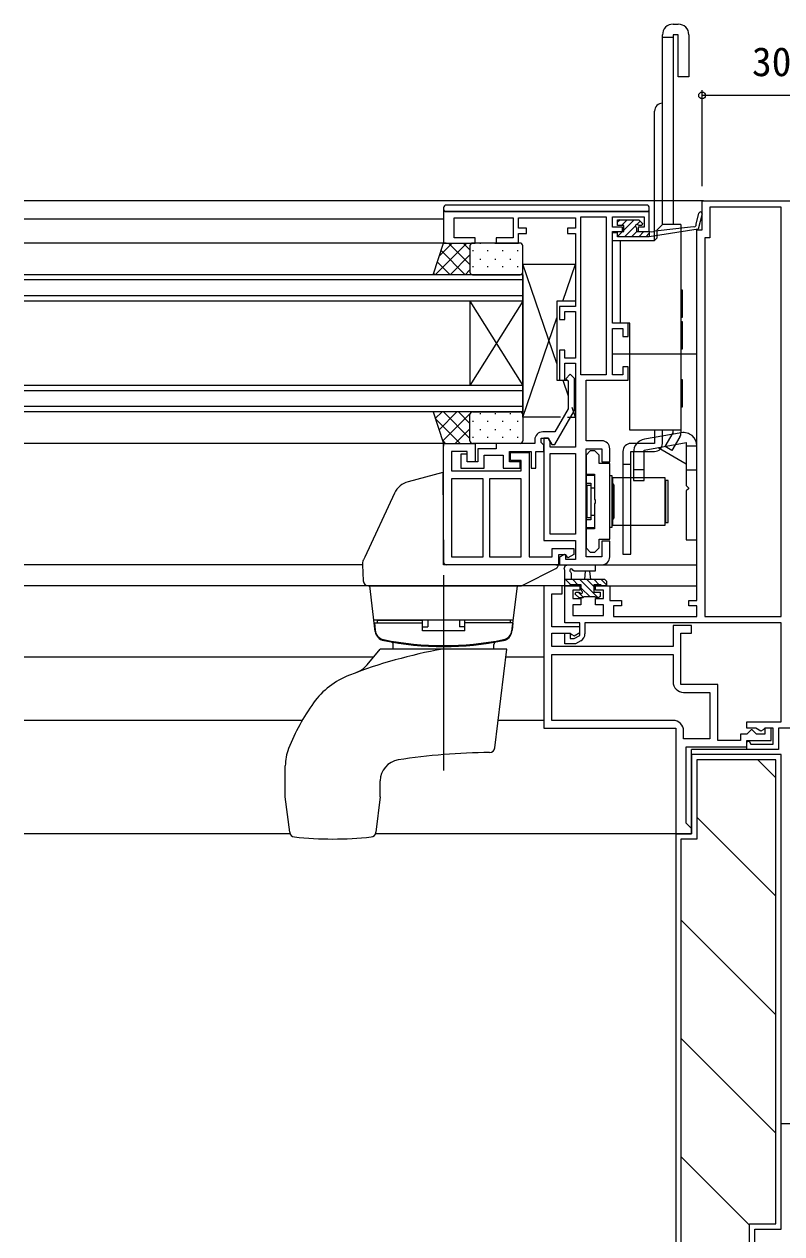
# Model space of a CAD drawing. Units: millimetres, scale not verified. Extents: x -437 to 438, y -344 to 341.
# Drawn here: x 172.1 to 315.7, y -224.6 to 4.8 of the extents above; entities that cross this region are included whole.
import ezdxf
from ezdxf.enums import TextEntityAlignment as Align

# ---------------------------------------------------------------- set-up
doc = ezdxf.new("R2010")
doc.units = ezdxf.units.MM
doc.header["$LTSCALE"] = 2
for name, color, linetype in [('0-2_YKK_11', 7, 'Continuous'), ('0-3_YKK_12', 2, 'Continuous'), ('0-4_YKK_13', 4, 'Continuous'), ('0-5_YKK_D', 6, 'Continuous'), ('0-7_YSS_K', 3, 'Continuous')]:
    doc.layers.add(name, color=color, linetype=linetype)
doc.styles.add('ＭＳ ゴシック', font='')
doc.styles.get('ＭＳ ゴシック').set_extended_font_data('MS Gothic')

msp = doc.modelspace()

# ---------------------------------------------------------------- linework, layer by layer
at = {"layer": '0-2_YKK_11'}
for points in [[(299.6, -104.5), (299.6, -34.2), (300.6, -34.2), (300.6, -28.7), (330.6, -28.7)], [(290.6, -30.7), (251.6, -30.7), (251.6, -36.7), (257.6, -36.7), (257.6, -35.7), (253.6, -35.7), (253.6, -31.9), (264.8, -31.9), (264.8, -35.7), (261.6, -35.7), (261.6, -36.7), (265.8, -36.7), (265.8, -34.9), (267.3, -34.9), (267.3, -33.9), (265.8, -33.9), (265.8, -31.9), (276.6, -31.9), (276.6, -33.9), (275.1, -33.9), (275.1, -34.9), (276.6, -34.9), (276.6, -48.7), (273.6, -48.7), (273.6, -51.2), (274.6, -51.2), (274.6, -49.7), (276.6, -49.7), (276.6, -58.5), (274.6, -58.5), (274.6, -57), (273.6, -57), (273.6, -62.7), (274.6, -62.7), (274.6, -59.5), (276.6, -59.5), (276.6, -75.4), (271.8, -75.4), (271.8, -74.393), (271.4, -73.7)], [(281.6, -74.2), (278.6, -74.2), (278.6, -62.7), (286.6, -62.7), (286.6, -60.2), (285.6, -60.2), (285.6, -61.7), (283.6, -61.7), (283.6, -52.9), (285.6, -52.9), (285.6, -54.4), (286.6, -54.4), (286.6, -51.9), (283.6, -51.9), (283.6, -34.5), (285.5, -34.5), (285.5, -33.7), (283.6, -33.7), (283.6, -31.7), (289.6, -31.7), (289.6, -33.7), (288.5, -33.7), (288.5, -34.5), (290.6, -34.5), (290.6, -30.7)], [(272.693, -74.9), (276.4, -68.479), (276.4, -62.351), (275.624, -61.576), (274.776, -62.424), (275.2, -62.849), (275.2, -68.157), (272.693, -72.5), (270.4, -72.5)], [(268.9, -74), (268.9, -74.7), (261.6, -74.7), (261.6, -75.7), (258.1, -75.7), (258.1, -78.2), (256.1, -78.2), (256.1, -76.7), (254.9, -76.7), (254.9, -79.4), (259.3, -79.4), (259.3, -76.9), (262.9, -76.9), (262.9, -79.4), (266.1, -79.4), (266.1, -78.2), (264.1, -78.2), (264.1, -76.2), (268.2, -76.2), (268.2, -79.4), (269.1, -79.4), (269.1, -76.2), (270.6, -76.2), (270.6, -75), (270.3, -74.7), (270.1, -74.5), (270.1, -73.7), (271.4, -73.7), (272.093, -74.9), (272.693, -74.9)], [(271.4, -73.7), (270.6, -73.7), (270.6, -93.1), (276.6, -93.1), (276.6, -96.7), (274.8, -96.7), (274.8, -95.927), (274.5, -95.754), (273.6, -96.273), (273.6, -97.7), (281.6, -97.7)], [(283.1, -96.2), (283.1, -93.2), (281.6, -93.2), (281.6, -96.2), (278.6, -96.2), (278.6, -75.7), (281.6, -75.7), (281.6, -78.2), (283.1, -78.2), (283.1, -75.7)], [(270.6, -101.7), (270.6, -128.7), (295.6, -128.7), (295.6, -148.7), (298.6, -148.7), (298.6, -147.7), (298.1, -147.2), (297.6, -146.7), (297.6, -132.2), (309.1, -132.2), (309.1, -131), (313.7, -131), (313.7, -128.7), (312.5, -128.7), (312.5, -129.8), (310.9, -129.8), (310.6, -129.5), (310.1, -129), (309.9, -129), (309.4, -129.5), (309.1, -129.8), (307.9, -129.8), (307.9, -131), (303.6, -131), (303.6, -120.4), (296.6, -120.4), (296.6, -110.7), (298.6, -110.7), (298.6, -109.2), (295.1, -109.2), (295.1, -113.2), (272.1, -113.2), (272.1, -110.7), (275.604, -110.7), (275.9, -110.95), (276.346, -111.16), (277.4, -110.551), (277.4, -109.5), (272.1, -109.5), (272.1, -103.2)], [(272.1, -103.2), (274.1, -103.2), (274.1, -101.7), (270.6, -101.7)], [(277.65, -112.094), (276.6, -112.7), (274.6, -112.7), (274.6, -110.7), (275.6, -110.7), (275.6, -111.7), (276.332, -111.7), (277.4, -111.083), (277.4, -108.7), (274.6, -108.7), (274.6, -101.7), (277.4, -101.7), (277.4, -102.5), (276.1, -102.5), (276.1, -104.1), (277.6, -104.1), (277.6, -105.3), (276.1, -105.3), (276.1, -107.3), (281.9, -107.3), (281.9, -105.3), (280.4, -105.3), (280.4, -104.1), (281.9, -104.1), (281.9, -102.5), (280.4, -102.5), (280.4, -101.7), (283.1, -101.7), (283.1, -104.5), (285.3, -104.5), (285.3, -105.5), (283.8, -105.5), (283.8, -107.5), (299.6, -107.5), (299.6, -105.5), (298.1, -105.5), (298.1, -104.5), (299.6, -104.5)], [(310.78, -128.7), (309.1, -128.7), (309.1, -127.5), (315.6, -127.5), (315.6, -108.7), (278.4, -108.7), (278.4, -110.795)], [(295.1, -127.2), (272.1, -127.2), (272.1, -114.7), (295.1, -114.7), (295.1, -119.9)], [(297.1, -121.9), (302.1, -121.9), (302.1, -130.7), (297.1, -130.7), (297.1, -129.2)], [(325.6, -128.7), (315.1, -128.7), (315.1, -132.7), (309.1, -132.7), (309.1, -131.27), (309.545, -131.151), (309.862, -131.7), (314.1, -131.7), (314.1, -128.7), (312.5, -128.7), (312.2, -129), (311.75, -129.26), (310.78, -128.7)]]:
    msp.add_lwpolyline(points, dxfattribs=at)
for points in [[(282.4, -31.7), (282.4, -61.7), (277.6, -61.7), (277.6, -31.7)], [(315.6, -107.5), (315.6, -29.9), (302.1, -29.9), (302.1, -35.7), (301.1, -35.7), (301.1, -107.5)], [(251.6, -97.7), (251.6, -74.7), (257.6, -74.7), (257.6, -78.2), (256.1, -78.2), (256.1, -76.2), (253.1, -76.2), (253.1, -79.9), (266.3, -79.9), (266.3, -77.9), (264.3, -77.9), (264.3, -76.4), (267.8, -76.4), (267.8, -96.2), (272.2, -96.2), (272.2, -94.6), (276.3, -94.6), (276.3, -95.747), (275.152, -96.41), (274.8, -95.8), (273.4, -95.8), (273.4, -97.7)], [(271.8, -91.9), (271.8, -76.6), (276.6, -76.6), (276.6, -91.9)], [(283.1, -92.875), (283.1, -78.525), (281.1, -78.525), (281.1, -76.9), (280.3, -76.1), (279.4, -76.1), (278.6, -76.9), (278.6, -80.5), (280.2, -80.5), (280.2, -85.242), (280.32, -85.425), (280.32, -85.975), (280.2, -86.158), (280.2, -90.9), (278.6, -90.9), (278.6, -94.5), (279.4, -95.3), (280.3, -95.3), (281.1, -94.5), (281.1, -92.875)], [(259.1, -96.2), (259.1, -81.4), (253.1, -81.4), (253.1, -96.2)], [(260.3, -81.4), (260.3, -96.2), (266.3, -96.2), (266.3, -81.4)]]:
    msp.add_lwpolyline(points, close=True, dxfattribs=at)
for centre, radius, start, end in [((270.4, -74), 1.5, 90.00001, 179.99999), ((281.6, -75.7), 1.5, 0.00001, 89.99999), ((281.6, -96.2), 1.5, 270.00001, 359.99999), ((276.9, -110.795), 1.5, 299.99999, 0.00001), ((297.1, -119.9), 2, 180, 270), ((295.1, -129.2), 2, 359.99998, 90.00002)]:
    msp.add_arc(centre, radius, start, end, dxfattribs=at)
at = {"layer": '0-3_YKK_12'}
for p, q in [((300.9, -28.7), (172.1, -28.7)), ((251.436, -32.2), (172.1, -32.2)), ((252.1, -36.7), (172.1, -36.7)), ((266.6, -42.7), (172.1, -42.7)), ((266.6, -43.7), (172.1, -43.7)), ((266.6, -46.7), (172.1, -46.7)), ((266.6, -47.7), (172.1, -47.7)), ((256.6, -47.7), (256.6, -63.7)), ((256.6, -47.7), (266.6, -63.7)), ((266.6, -47.7), (256.6, -63.7)), ((283.6, -57.7), (299.6, -57.7)), ((266.6, -63.7), (172.1, -63.7)), ((266.6, -64.7), (172.1, -64.7)), ((266.6, -67.7), (172.1, -67.7)), ((251.6, -74.7), (172.1, -74.7)), ((251.6, -74.7), (251.6, -75.2)), ((236.227, -97.7), (172.1, -97.7)), ((272.9, -97.7), (273.9, -97.7)), ((281.6, -97.7), (299.6, -97.7)), ((237.6, -101.7), (172.1, -101.7)), ((271.1, -101.7), (265.586, -101.7)), ((274.9, -101.7), (273.6, -101.7)), ((277.7, -101.7), (277.1, -101.7)), ((280.1, -101.7), (280.7, -101.7)), ((282.2, -101.7), (299.6, -101.7)), ((238.341, -115.2), (172.1, -115.2)), ((270.6, -115.2), (263.416, -115.2)), ((224.809, -127.2), (172.1, -127.2)), ((270.6, -127.2), (261.942, -127.2)), ((298.6, -147.7), (298.6, -132.7)), ((309.4, -132.7), (298.6, -132.7)), ((222.498, -148.7), (172.1, -148.7)), ((296.1, -148.7), (238.702, -148.7)), ((298.1, -148.7), (298.6, -148.7)), ((298.6, -148.2), (298.6, -148.7))]:
    msp.add_line(p, q, dxfattribs=at)
for points in [[(266.6, -42.7), (266.6, -68.7), (172.1, -68.7)], [(315.1, -131.7), (315.1, -132.7), (314.1, -132.7)]]:
    msp.add_lwpolyline(points, dxfattribs=at)
at = {"layer": '0-4_YKK_13'}
for p, q in [((295.1, 4.8), (296.1, 4.8)), ((298.1, 2.8), (298.1, -5.2)), ((295.1, 2.257), (293.1, 2.257)), ((290.1, -29.5), (252.1, -29.5)), ((251.6, -30), (251.6, -30.4)), ((251.6, -30.4), (251.6, -31)), ((290.1, -30.7), (290.3, -30.7)), ((290.6, -30.4), (290.6, -30)), ((290.6, -31), (290.6, -30.4)), ((285.054, -32.3), (284.6, -32.754)), ((286.401, -32.3), (285.301, -33.4)), ((287.749, -32.3), (285.8, -34.249)), ((287.954, -33.442), (285.896, -35.5)), ((288.86, -32.536), (288.242, -33.154)), ((290.6, -34.2), (290.6, -34)), ((296.6, -33.2), (293.1, -33.2)), ((296.6, -33.2), (296.6, -72.7)), ((283.617, -34.7), (284.617, -34.7)), ((285.549, -34.5), (284.664, -35.385)), ((285.1, -36.2), (285.1, -51.9)), ((288.243, -34.5), (287.243, -35.5)), ((289.59, -34.5), (288.59, -35.5)), ((290.6, -34.837), (289.937, -35.5)), ((291.6, -36.2), (292.1, -35.7)), ((250.026, -42.7), (256.026, -36.7)), ((250.801, -39.097), (253.198, -36.7)), ((251.121, -38.138), (255.683, -42.7)), ((251.6, -36.7), (257.1, -36.7)), ((252.512, -36.7), (256.6, -40.788)), ((252.855, -42.7), (256.6, -38.955)), ((255.34, -36.7), (256.6, -37.96)), ((256.6, -37.2), (256.6, -42.2)), ((266.1, -36.7), (257.1, -36.7)), ((257.125, -38.055), (257.125, -38.255)), ((258.54, -36.7), (258.54, -36.84)), ((259.955, -38.055), (259.955, -38.255)), ((261.37, -36.7), (261.37, -36.84)), ((262.785, -38.055), (262.785, -38.255)), ((264.2, -36.7), (264.2, -36.84)), ((265.615, -38.055), (265.615, -38.255)), ((266.6, -42.2), (266.6, -37.2)), ((250.414, -40.259), (252.855, -42.7)), ((257.125, -41.085), (257.125, -41.285)), ((258.54, -39.67), (258.54, -39.87)), ((259.955, -41.085), (259.955, -41.285)), ((261.37, -39.67), (261.37, -39.87)), ((262.785, -41.085), (262.785, -41.285)), ((264.2, -39.67), (264.2, -39.87)), ((265.615, -41.085), (265.615, -41.285)), ((273.1, -59.55), (266.6, -40.7)), ((274.186, -47.7), (276.6, -40.7)), ((249.707, -42.38), (250.026, -42.7)), ((255.683, -42.7), (256.6, -41.783)), ((257.1, -42.7), (266.1, -42.7)), ((274.186, -62.7), (275.2, -65.64)), ((274.3, -62.7), (275.051, -62.7)), ((250.028, -69.983), (251.311, -68.7)), ((250.735, -72.104), (254.139, -68.7)), ((251.571, -68.7), (256.6, -73.729)), ((254.399, -68.7), (256.6, -70.901)), ((256.942, -68.726), (256.968, -68.7)), ((257.1, -68.7), (266.1, -68.7)), ((250.029, -69.987), (254.742, -74.7)), ((251.442, -74.226), (256.626, -69.042)), ((256.6, -74.2), (256.6, -69.2)), ((257.125, -70.385), (257.125, -70.585)), ((258.54, -68.97), (258.54, -69.17)), ((259.955, -70.385), (259.955, -70.585)), ((261.37, -68.97), (261.37, -69.17)), ((262.785, -70.385), (262.785, -70.585)), ((264.2, -68.97), (264.2, -69.17)), ((265.615, -70.385), (265.615, -70.585)), ((266.6, -69.2), (266.6, -74.2)), ((275.118, -69.7), (276.6, -69.7)), ((253.796, -74.7), (256.6, -71.896)), ((258.54, -72), (258.54, -72.2)), ((261.37, -72), (261.37, -72.2)), ((264.2, -72), (264.2, -72.2)), ((296.666, -72.673), (289.666, -73.908)), ((293.1, -74.7), (293.1, -72.2)), ((251.443, -74.229), (251.914, -74.7)), ((251.6, -74.7), (257.1, -74.7)), ((256.624, -74.7), (256.759, -74.566)), ((266.1, -74.7), (257.1, -74.7)), ((257.125, -73.415), (257.125, -73.615)), ((259.955, -73.415), (259.955, -73.615)), ((262.785, -73.415), (262.785, -73.615)), ((265.615, -73.415), (265.615, -73.615)), ((292.293, -75.475), (297.6, -78.539)), ((299.6, -75.2), (297.6, -75.2)), ((299.6, -92.95), (299.6, -75.135)), ((251.452, -80.2), (244.888, -81.959)), ((251.452, -80.2), (251.6, -97.204)), ((287.1, -78.7), (285.6, -78.7)), ((289.6, -79.7), (287.6, -79.7)), ((299.6, -79.737), (297.6, -79.737)), ((251.6, -81.9), (251.466, -81.9)), ((242.298, -84.132), (236.652, -96.241)), ((279.5, -83.1), (280.2, -83.1)), ((283.5, -82.7), (283.6, -82.7)), ((293.7, -82.7), (293.6, -82.7)), ((279.5, -88.3), (280.2, -88.3)), ((283.5, -88.7), (283.6, -88.7)), ((293.7, -88.7), (293.6, -88.7)), ((236.652, -96.241), (236.412, -96.756)), ((236.226, -97.69), (236.362, -100.744)), ((236.412, -96.756), (236.387, -96.81)), ((273.391, -97.7), (252.1, -97.7)), ((266.618, -101.592), (272.857, -98.427)), ((251.6, -99.7), (251.6, -136.693)), ((282.2, -100.5), (274.6, -100.5)), ((275.731, -101.5), (274.731, -100.5)), ((277.079, -101.5), (276.079, -100.5)), ((280.926, -104), (277.426, -100.5)), ((280.1, -101.827), (278.773, -100.5)), ((281.12, -101.5), (280.12, -100.5)), ((282.478, -101.512), (281.467, -100.5)), ((237.361, -101.7), (266.165, -101.7)), ((265.6, -101.7), (237.6, -101.7)), ((238.663, -110.358), (237.6, -101.7)), ((264.537, -110.358), (265.6, -101.7)), ((277.7, -101.5), (275.7, -101.5)), ((278.156, -103.925), (277.131, -102.9)), ((279.379, -103.8), (277.7, -102.121)), ((278.2, -103.8), (278, -104)), ((281.3, -103.7), (281, -104)), ((264.802, -108.2), (238.398, -108.2)), ((238.5, -108.7), (247.6, -108.7)), ((238.5, -108.7), (238.624, -110.116)), ((239, -108.2), (247.6, -108.2)), ((239, -108.2), (239, -108.7)), ((247.6, -110.2), (247.6, -108.2)), ((247.6, -109.467), (248.6, -109.467)), ((248.6, -108.2), (248.6, -109.467)), ((254.6, -108.2), (254.6, -109.467)), ((255.6, -109.467), (254.6, -109.467)), ((255.6, -110.2), (255.6, -108.2)), ((264.2, -108.2), (255.6, -108.2)), ((264.7, -108.7), (255.6, -108.7)), ((264.2, -108.2), (264.2, -108.7)), ((264.7, -108.7), (264.576, -110.116)), ((255.6, -110.2), (247.6, -110.2)), ((237.101, -116.679), (239.6, -113.7)), ((263.6, -113.7), (239.6, -113.7)), ((242.065, -113.7), (242.05, -112.818)), ((261.135, -113.7), (261.15, -112.818)), ((261.301, -132.426), (263.6, -113.7)), ((221.6, -141.7), (221.6, -135.854)), ((239.6, -141.7), (239.6, -138.659)), ((222.427, -148.433), (221.6, -141.7)), ((239.6, -141.7), (238.773, -148.433))]:
    msp.add_line(p, q, dxfattribs=at)
for points in [[(292.1, -35.7), (292.1, -34.2), (293.1, -33.2), (293.1, 2.8)], [(298.1, -5.2), (296.1, -5.2), (296.1, 2.8), (295.1, 2.8), (295.1, -33.2)], [(296.6, -72.2), (286.9, -72.2), (286.9, -51.9), (283.6, -51.9), (283.6, -36.2), (291.6, -36.2), (291.6, -11.7)], [(251.9, -30.7), (252.1, -30.7), (290.1, -30.7)], [(290.6, -34.5), (290.707, -34.488), (290.97, -34.593), (291.467, -34.537), (291.7, -34.376), (298.956, -33.559), (299.208, -33.652), (299.51, -33.39), (299.455, -33.128), (300.01, -31.023)], [(300.59, -31.176), (299.832, -34.052), (290.6, -35.5)], [(290.6, -35.5), (284.6, -35.5), (284.6, -34.5), (285.8, -34.5), (285.8, -33.4), (284.6, -33.4), (284.6, -32.3), (288.624, -32.3), (289.336, -33.012), (289.176, -33.4), (288.661, -33.4), (288.41, -33.264)], [(288.064, -33.61), (288.2, -33.861), (288.2, -34.5), (290.6, -34.5), (290.6, -35.5)], [(257.1, -42.7), (249.6, -42.7), (251.6, -36.7)], [(266.6, -69.7), (266.6, -40.7), (276.6, -40.7), (276.6, -47.7), (273.1, -47.7), (273.1, -62.7), (273.9, -62.7)], [(296.6, -45.6), (296.8, -45.6), (296.8, -50.8), (296.6, -50.8)], [(273.794, -69.7), (266.6, -69.7), (273.1, -50.85)], [(296.6, -51.6), (296.8, -51.6), (296.8, -56.8), (296.6, -56.8)], [(276.4, -62.7), (276.6, -62.7), (276.6, -69.7), (275.97, -67.872)], [(296.6, -62.6), (296.8, -62.6), (296.8, -67.8), (296.6, -67.8)], [(257.1, -68.7), (249.6, -68.7), (251.6, -74.7)], [(291.6, -72.2), (291.6, -74.7), (287.1, -74.7)], [(296.399, -73.45), (294.899, -76.048), (293.6, -75.298), (295.1, -72.7), (295.1, -72.2)], [(287.6, -76.37), (287.6, -81.7), (289.6, -81.7), (289.6, -75.95), (297.6, -74.539), (297.6, -82.7), (298, -83.1), (298, -83.3), (297.6, -83.7), (297.6, -92.95), (299.6, -92.95)], [(285.6, -76.2), (285.6, -95.7), (287.1, -95.7), (287.1, -76.2), (291.6, -76.2)], [(278.7, -90.7), (278.7, -80.7), (280.2, -80.7), (280.2, -81.6)], [(278.7, -82.2), (279.5, -82.2), (279.5, -89.2), (278.7, -89.2)], [(283.1, -80.75), (283.5, -80.75), (283.5, -90.65), (283.1, -90.65)], [(283.6, -82.3), (283.9, -82.6), (283.9, -88.8), (283.6, -89.1)], [(279.5, -88.8), (278.8, -88.8), (278.8, -82.6), (279.5, -82.6)], [(280.2, -89.8), (280.2, -90.7), (278.7, -90.7)], [(275.7, -101.5), (275.5, -101.7), (274.6, -101.7), (274.6, -98.72), (274.45, -98.46), (274.655, -97.905), (274.938, -97.805), (275.166, -97.7), (280.327, -97.7), (280.328, -98.9), (276.367, -98.903), (276.083, -98.701)], [(275.65, -99.06), (275.8, -99.32), (275.8, -100.5)], [(279.5, -100.5), (279.357, -98.9), (278.443, -98.9), (278.3, -100.5)], [(282.2, -100.5), (282.5, -100.8), (282.5, -101.7), (281.6, -101.7), (281.4, -101.5), (280.1, -101.5), (280.1, -102.9), (281.3, -102.9), (281.3, -103.7)], [(278, -104), (277.276, -104), (276.546, -103.27), (276.7, -102.9), (277.239, -102.9), (277.49, -103.036)], [(277.836, -102.69), (277.7, -102.439), (277.7, -101.5)], [(281, -104), (280.5, -104), (280.3, -103.8), (278.2, -103.8)]]:
    msp.add_lwpolyline(points, dxfattribs=at)
for points in [[(293.6, -81.2), (283.6, -81.2), (283.6, -90.2), (293.6, -90.2)], [(293.7, -81.7), (293.7, -89.7), (294.2, -89.7), (294.2, -81.7)]]:
    msp.add_lwpolyline(points, close=True, dxfattribs=at)
for centre, radius, start, end in [((295.1, 2.8), 2, 89.99998, 180.00002), ((296.1, 2.8), 2, 0, 89.99998), ((293.1, -11.7), 1.5, 89.99998, 180.00002), ((252.1, -30), 0.5, 90, 180), ((290.1, -30), 0.5, 0, 90), ((251.9, -30.4), 0.3, 180, 270), ((290.3, -30.4), 0.3, 270, 0), ((300.3, -31.099), 0.3, 345.23566, 165.23562), ((288.2, -33.4), 0.25, 33.05575, 236.94429), ((290.1, -34.2), 0.5, 323.1301, 0), ((257.1, -37.2), 0.5, 90, 180), ((266.1, -37.2), 0.5, 0, 90), ((257.1, -42.2), 0.5, 180, 270), ((266.1, -42.2), 0.5, 270, 0), ((257.1, -69.2), 0.5, 90, 180), ((266.1, -69.2), 0.5, 0, 90), ((295.1, -72.7), 1.5, 330.00003, 359.99998), ((297.1, -75.135), 2.5, 0, 99.99999), ((257.1, -74.2), 0.5, 180, 270), ((266.1, -74.2), 0.5, 270, 0), ((287.1, -76.2), 1.5, 89.99998, 180.00002), ((290.1, -76.37), 2.5, 99.99999, 180.00002), ((291.6, -74.7), 1.5, 270, 0), ((245.923, -85.822), 4, 105, 155), ((238.224, -97.601), 2, 156.68941, 182.5448), ((252.1, -97.2), 0.5, 180.5, 270), ((272.404, -97.535), 1, 296.89624, 350.51603), ((275.8, -98.8), 0.3, 19.18973, 239.99999), ((237.361, -100.7), 1, 182.5448, 270), ((266.165, -100.7), 1, 270, 296.89624), ((277.7, -102.9), 0.25, 213.05573, 56.94427), ((240.616, -109.942), 2, 185, 258.64775), ((240.626, -109.937), 2, 187, 258.65826), ((240.648, -110.115), 2, 187, 258.68116), ((251.6, -55.234), 57.8, 258.64775, 281.35225), ((251.6, -55.226), 57.8, 258.65884, 281.34174), ((251.6, -55.4), 57.8, 258.68116, 281.31884), ((241.55, -112.827), 0.5, 1, 80.07331), ((261.65, -112.827), 0.5, 99.92669, 179), ((262.552, -110.115), 2, 281.31884, 353), ((262.574, -109.937), 2, 281.34174, 353), ((262.584, -109.942), 2, 281.35225, 355), ((268.3, -208.2), 96.004, 100.15586, 111.10054), ((233.27, -113.465), 5, 290.29251, 320), ((239.138, -132.627), 15, 111.10054, 144.32281), ((259.446, -147.208), 40, 144.32281, 158.51499), ((230.6, -135.854), 9, 158.51499, 180), ((260.308, -132.304), 1, 270.47042, 353), ((243.6, -138.659), 4, 98.77765, 180), ((261.302, -253.3), 120, 90.47042, 98.77765), ((223.419, -148.311), 1, 187, 263.80105), ((237.781, -148.311), 1, 276.19895, 353), ((230.6, -82.2), 67.5, 263.80105, 276.19895)]:
    msp.add_arc(centre, radius, start, end, dxfattribs=at)
at = {"layer": '0-5_YKK_D'}
for p, q in [((300.6, -25.9), (300.6, -7.7)), ((330.6, -8.7), (300.6, -8.7))]:
    msp.add_line(p, q, dxfattribs=at)
msp.add_circle((300.6, -8.7), 0.637, dxfattribs=at)
at = {"layer": '0-7_YSS_K'}
for p, q in [((311.182, -134.7), (314.6, -138.118)), ((299.6, -145.569), (314.6, -160.569)), ((296.6, -165.019), (314.6, -183.019)), ((296.6, -187.47), (314.6, -205.47)), ((413.2, -203.7), (315.6, -203.7)), ((296.6, -209.921), (309.6, -222.921))]:
    msp.add_line(p, q, dxfattribs=at)
for points in [[(315.6, -133.7), (298.6, -133.7), (298.6, -148.7), (295.6, -148.7), (295.6, -248.7), (315.6, -248.7), (315.6, -238.7), (310.6, -238.7), (310.6, -223.7), (315.6, -223.7)], [(314.6, -134.7), (299.6, -134.7), (299.6, -149.7), (296.6, -149.7), (296.6, -247.7), (314.6, -247.7), (314.6, -239.7), (309.6, -239.7), (309.6, -222.7), (314.6, -222.7)]]:
    msp.add_lwpolyline(points, close=True, dxfattribs=at)

# ---------------------------------------------------------------- texts
at = {"layer": '0-5_YKK_D', "style": 'ＭＳ ゴシック'}
msp.add_text('30', height=5.499, dxfattribs=at).set_placement((310.06, -6.7), align=Align.BOTTOM_LEFT)

doc.saveas('drawing.dxf')
